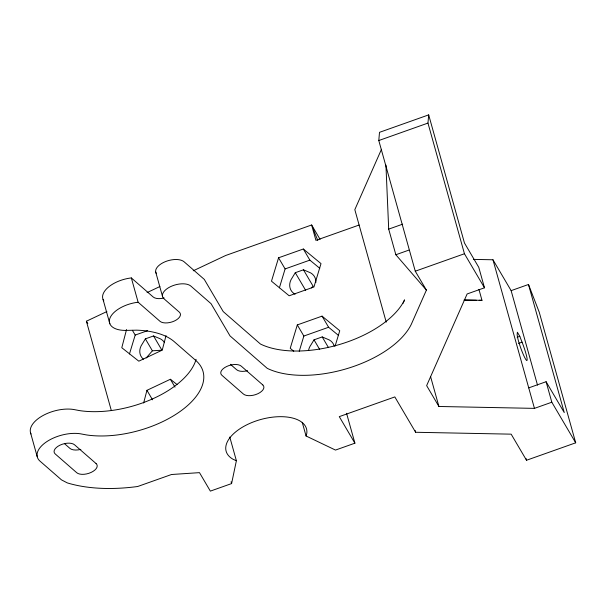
<?xml version="1.0" encoding="UTF-8"?>
<svg xmlns="http://www.w3.org/2000/svg" width="606" height="606" viewBox="0 0 606 606"><rect width="100%" height="100%" fill="white"/><g stroke="black" fill="none" stroke-linecap="round" stroke-linejoin="round"><path stroke-width="0.91" d="M103.808 300.818A25.452 12.961 -15.6 0 1 130.949 277.972L131.343 277.942L138.13 302.243L159.984 321.294A11.128 5.666 -15.6 0 0 174.505 320.953A11.128 5.666 -15.6 0 0 179.338 312.158L163.999 298.788A15.453 7.863 -15.6 0 1 170.71 286.577A15.453 7.863 -15.6 0 1 190.882 286.1L211.07 303.697L230.015 335.891L267.223 368.327A84.56 43.049 -15.6 0 0 347.814 368.35A84.56 43.049 -15.6 0 0 411.353 324.187L426.397 290.115L415.269 271.2L378.788 140.539L379.5 132.335L428.684 114.882L464.454 242.983L478.763 267.314L484.489 287.805L467.128 293.963L426.647 385.628L438.918 406.482L534.454 408.376L551.816 402.217L575.7 442.812L526.516 460.257L511.161 434.161L415.625 432.275L394.824 396.922L339.284 416.633L354.904 443.183L335.489 450.076L306.053 435.987L302.235 422.321M484.489 287.805L464.446 253.747L427.965 123.086L428.684 114.882M138.13 302.243L137.736 302.273A25.452 12.961 -15.6 0 0 110.019 317.983A25.452 12.961 -15.6 0 0 126.29 330.406L136.608 330.164A77.879 39.64 -15.6 0 1 174.255 341.686L195.783 360.456A77.879 39.64 -15.6 0 1 178.323 412.716A77.879 39.64 -15.6 0 1 86.317 434.903L80.204 433.76A28.618 14.567 -15.6 0 0 46.397 441.91A28.618 14.567 -15.6 0 0 39.981 461.113L61.509 479.884L67.274 482.891A128.616 65.471 -15.6 0 0 137.698 486.497L171.506 474.506L199.488 472.642L210.358 491.118L231.59 483.58L236.385 460.712L229.772 437.024M126.54 329.558L121.791 347.715L138.812 361.184L162.241 350.124L166.036 335.595M143.622 403.035L146.947 390.325L170.377 379.265L177.035 384.53M306.053 435.987L306.787 433.404A41.723 21.24 -15.6 0 0 255.262 421.238A41.723 21.24 -15.6 0 0 233.386 459.446L236.385 460.712M129.472 353.957L135.191 335.073L132.396 330.323M278.563 257.8L271.48 281.184L289.168 295.781L313.931 286.994L321.013 263.61L303.326 249.013L278.563 257.8L285.108 268.92L279.389 287.805M335.126 346.026L339.754 330.732L322.066 316.135L297.304 324.922L290.221 348.306L293.758 351.23M299.22 351.336L303.848 336.042L297.304 324.922M381.485 149.281L354.821 209.653L386.227 322.15M403.066 303.288L404.566 299.879A84.56 43.049 -15.6 0 1 341.026 344.041A84.56 43.049 -15.6 0 1 260.436 344.026L223.228 311.59L204.283 279.389L184.095 261.792A15.453 7.863 -15.6 0 0 165.127 261.739A15.453 7.863 -15.6 0 0 156.25 273.367M146.182 357.972L152.394 350.813L161.916 350.185L153.545 335.959L145.364 338.86L142.281 343.935A13.597 11.597 -30.5 0 0 143.425 359.214M315.885 282.426A13.597 11.597 -30.5 0 0 308.56 271.98L303.462 269.806L295.274 272.708L292.198 277.783A13.597 11.597 -30.5 0 0 295.061 294.221M334.262 346.124A13.597 11.597 -30.5 0 0 327.301 339.102L322.203 336.928L314.022 339.837L310.939 344.912A13.597 11.597 -30.5 0 0 308.598 350.329M311.295 287.888L313.105 286.206L303.462 269.806M111.216 410.133L86.393 321.225L106.906 311.545M147.076 292.584L159.893 286.532M193.223 270.799L225.705 255.474L311.628 224.985L320.082 239.362M378.788 140.539L427.965 123.086M359.116 225.031L315.915 240.355L311.628 224.985L317.809 240.574M426.397 290.115L395.847 254.747L388.696 229.129L402.664 224.167M285.108 268.92L309.871 260.133L319.771 268.306M135.191 335.073L147.576 330.679M395.847 254.747L408.944 250.096M415.269 271.2L464.446 253.747M303.848 336.042L328.611 327.255L338.512 335.429M473.347 259.391L492.966 259.777L511.131 290.638L528.485 284.479L539.219 312.143L575.7 442.812M517.138 337.269L519.789 336.322L522.054 342.17A14.218 1.636 70.5 0 1 527.152 359.828A14.218 1.636 70.5 0 1 521.675 350.518A14.218 1.636 70.5 0 1 517.221 333.944L517.372 332.217L519.789 336.322M518.516 343.42L522.054 342.17M528.735 387.878L546.089 381.719L564.254 412.58L528.485 284.479M464.098 300.152L476.339 300.273M479.164 300.296L481.982 300.326L478.937 289.395M464.181 299.978L481.982 300.326M153.545 335.959L158.651 338.133A13.597 11.597 -30.5 0 1 164.537 342.678M131.343 277.942L153.197 296.993A11.128 5.666 -15.6 0 0 164.12 297.955M230.378 364.282L236.628 369.728A11.128 5.666 -15.6 0 0 247.543 370.69M64.388 443.554L69.94 448.402A11.128 5.666 -15.6 0 0 80.863 449.364M303.326 249.013L309.871 260.133M322.066 316.135L328.611 327.255M295.274 272.708L305.682 290.388M322.203 336.928L328.338 347.359M314.022 339.837L319.68 349.465M170.377 379.265L174.998 387.12M145.364 338.86L152.394 350.813M146.947 390.325L152.538 399.824M86.393 321.225L87.794 323.604M546.089 381.719L551.816 402.217M511.131 290.638L537.507 385.128M492.966 259.777L534.454 408.376M526.016 458.447L526.516 460.257M430.518 376.387L438.918 406.482M415.125 430.457L415.625 432.275M346.556 413.277L354.904 443.183M231.083 481.762L231.59 483.58M155.719 272.094L162.506 296.395M103.065 299.478L109.853 323.778M30.436 432.389L37.224 456.689M385.931 165.067L388.696 229.129M30.989 433.987A28.618 14.567 -15.6 0 1 42.155 416.011A28.618 14.567 -15.6 0 1 73.417 409.451L79.53 410.603A77.879 39.64 -15.6 0 0 196.086 359.305M262.769 384.901L241.241 366.13A11.128 5.666 -15.6 0 0 226.72 366.471A11.128 5.666 -15.6 0 0 221.879 375.265L243.415 394.036A11.128 5.666 -15.6 0 0 257.936 393.688A11.128 5.666 -15.6 0 0 262.769 384.901M96.081 463.567L74.553 444.796A11.128 5.666 -15.6 0 0 60.032 445.145A11.128 5.666 -15.6 0 0 55.199 453.932L76.727 472.703A11.128 5.666 -15.6 0 0 91.248 472.362A11.128 5.666 -15.6 0 0 96.081 463.567"/></g></svg>
